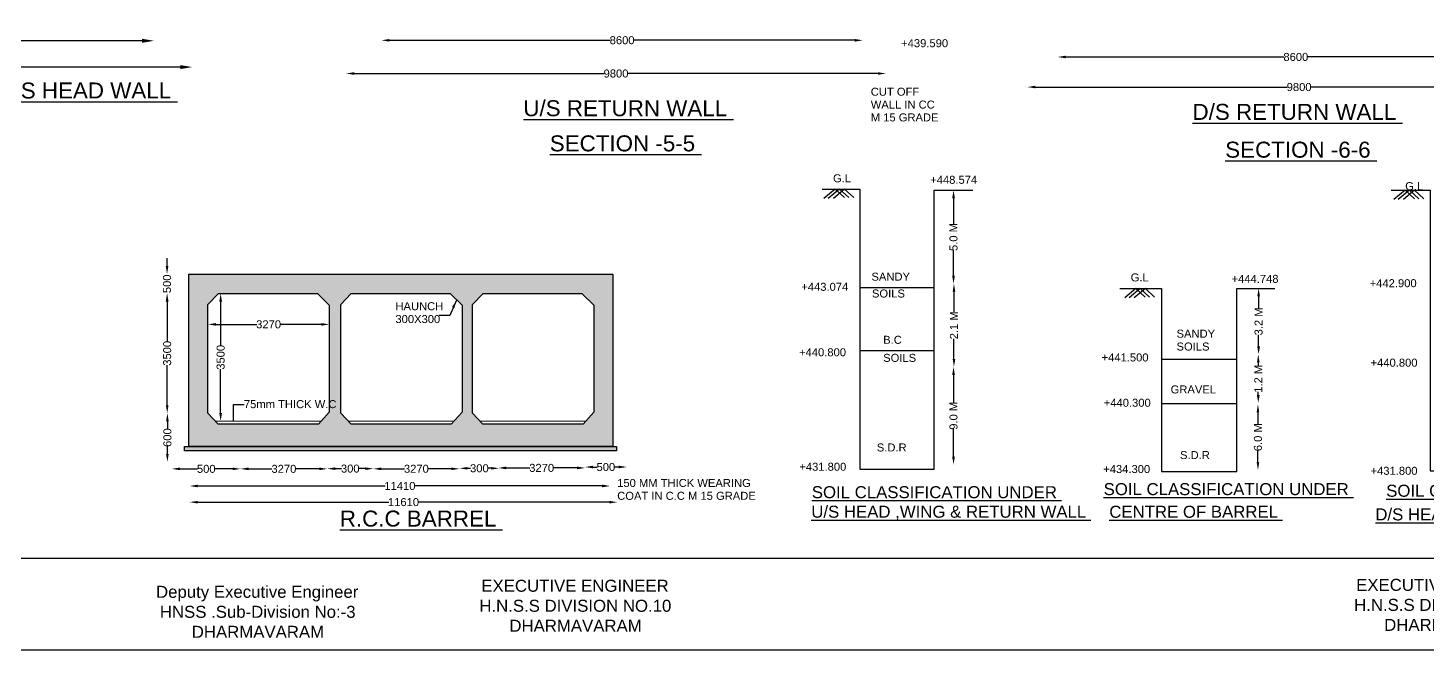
# Model space of a CAD drawing. Header units: millimetres. Extents: x 5124 to 2118060, y 2311 to 45645147.
# Drawn here: x 2090553 to 2108030, y 45603523 to 45611301 of the extents above; entities that cross this region are included whole.
import ezdxf

# ---------------------------------------------------------------- set-up
doc = ezdxf.new("R2010")
doc.units = ezdxf.units.MM
doc.header["$MEASUREMENT"] = 0
for name, color, linetype in [('DIMENSIONS', 7, 'Continuous'), ('DRAWING', 2, 'Continuous'), ('TEXT', 7, 'Continuous')]:
    doc.layers.add(name, color=color, linetype=linetype)
doc.styles.get("Standard").update_dxf_attribs({"font": 'arial.ttf', "height": 100})
doc.dimstyles.get("Standard").update_dxf_attribs({"dimtxt": 100, "dimasz": 100, "dimexe": 0.18, "dimexo": 0.0625, "dimgap": 0.09, "dimtad": 0, "dimdec": 0, "dimzin": 0, "dimdsep": 46, "dimtxsty": 'Standard', "dimcen": 0.09, "dimse1": 1, "dimse2": 1, "dimadec": 0, "dimazin": 0, "dimtfac": 1, "dimtdec": 0, "dimtofl": 0, "dimtmove": 0, "dimatfit": 3, "dimfxl": 1, "dimtolj": 1, "dimtzin": 0, "dimarcsym": 0})

# ---------------------------------------------------------------- blocks, each defined once
blk = doc.blocks.new('*D77')
at = {"layer": 'Defpoints', "color": 0, "transparency": 16777216}
for p in [(2092128, 45611141), (2086278, 45611042), (2092128, 45611042)]:
    blk.add_point(p, dxfattribs=at)
at = {"layer": 'DIMENSIONS', "color": 0, "lineweight": -2, "transparency": 16777216}
for p, q in [((2086428, 45611141), (2089054, 45611141)), ((2091978, 45611141), (2089352, 45611141))]:
    blk.add_line(p, q, dxfattribs=at)
at = {"layer": 'DIMENSIONS', "color": 0, "transparency": 16777216}
for points in [[(2086428, 45611166), (2086428, 45611116), (2086278, 45611141)], [(2091978, 45611166), (2091978, 45611116), (2092128, 45611141)]]:
    blk.add_solid(points, dxfattribs=at)
at = {"layer": 'DIMENSIONS', "color": 0, "transparency": 16777216, "insert": (2089203, 45611141), "char_height": 100, "attachment_point": 5}
blk.add_mtext('\\A1;8600', dxfattribs=at)
blk = doc.blocks.new('*D78')
at = {"layer": 'Defpoints', "color": 0, "transparency": 16777216}
for p in [(2092605, 45610812), (2085983, 45610561), (2092605, 45610561)]:
    blk.add_point(p, dxfattribs=at)
at = {"layer": 'DIMENSIONS', "color": 0, "lineweight": -2, "transparency": 16777216}
for p, q in [((2086133, 45610812), (2089145, 45610812)), ((2092455, 45610812), (2089443, 45610812))]:
    blk.add_line(p, q, dxfattribs=at)
at = {"layer": 'DIMENSIONS', "color": 0, "transparency": 16777216}
for points in [[(2086133, 45610837), (2086133, 45610787), (2085983, 45610812)], [(2092455, 45610837), (2092455, 45610787), (2092605, 45610812)]]:
    blk.add_solid(points, dxfattribs=at)
at = {"layer": 'DIMENSIONS', "color": 0, "transparency": 16777216, "insert": (2089294, 45610812), "char_height": 100, "attachment_point": 5}
blk.add_mtext('\\A1;9800', dxfattribs=at)
blk = doc.blocks.new('*D87')
at = {"layer": 'Defpoints', "color": 0, "transparency": 16777216}
for p in [(2094969, 45611187), (2100981, 45611187), (2100981, 45611147)]:
    blk.add_point(p, dxfattribs=at)
at = {"layer": 'TEXT', "color": 0, "lineweight": -2, "transparency": 16777216}
for p, q in [((2095069, 45611147), (2097826, 45611147)), ((2100881, 45611147), (2098124, 45611147))]:
    blk.add_line(p, q, dxfattribs=at)
at = {"layer": 'TEXT', "color": 0, "transparency": 16777216}
for points in [[(2095069, 45611163), (2095069, 45611130), (2094969, 45611147)], [(2100881, 45611163), (2100881, 45611130), (2100981, 45611147)]]:
    blk.add_solid(points, dxfattribs=at)
at = {"layer": 'TEXT', "color": 0, "transparency": 16777216, "insert": (2097975, 45611147), "char_height": 100, "attachment_point": 5}
blk.add_mtext('\\A1;8600', dxfattribs=at)
blk = doc.blocks.new('*D88')
at = {"layer": 'Defpoints', "color": 0, "transparency": 16777216}
for p in [(2094528, 45610725), (2101271, 45610731), (2101271, 45610725)]:
    blk.add_point(p, dxfattribs=at)
at = {"layer": 'TEXT', "color": 0, "lineweight": -2, "transparency": 16777216}
for p, q in [((2094628, 45610731), (2097750, 45610731)), ((2101171, 45610731), (2098049, 45610731))]:
    blk.add_line(p, q, dxfattribs=at)
at = {"layer": 'TEXT', "color": 0, "transparency": 16777216}
for points in [[(2094628, 45610748), (2094628, 45610715), (2094528, 45610731)], [(2101171, 45610748), (2101171, 45610715), (2101271, 45610731)]]:
    blk.add_solid(points, dxfattribs=at)
at = {"layer": 'TEXT', "color": 0, "transparency": 16777216, "insert": (2097899, 45610731), "char_height": 100, "attachment_point": 5}
blk.add_mtext('\\A1;9800', dxfattribs=at)
blk = doc.blocks.new('*D99')
at = {"layer": 'Defpoints', "color": 0, "transparency": 16777216}
for p in [(2103417, 45610950), (2109365, 45610950), (2109365, 45610938)]:
    blk.add_point(p, dxfattribs=at)
at = {"layer": 'TEXT', "color": 0, "lineweight": -2, "transparency": 16777216}
for p, q in [((2103517, 45610938), (2106241, 45610938)), ((2109265, 45610938), (2106540, 45610938))]:
    blk.add_line(p, q, dxfattribs=at)
at = {"layer": 'TEXT', "color": 0, "transparency": 16777216}
for points in [[(2103517, 45610955), (2103517, 45610922), (2103417, 45610938)], [(2109265, 45610955), (2109265, 45610922), (2109365, 45610938)]]:
    blk.add_solid(points, dxfattribs=at)
at = {"layer": 'TEXT', "color": 0, "transparency": 16777216, "insert": (2106391, 45610938), "char_height": 100, "attachment_point": 5}
blk.add_mtext('\\A1;8600', dxfattribs=at)
blk = doc.blocks.new('*D100')
at = {"layer": 'Defpoints', "color": 0, "transparency": 16777216}
for p in [(2103039, 45610562), (2103039, 45610551), (2109825, 45610551)]:
    blk.add_point(p, dxfattribs=at)
at = {"layer": 'TEXT', "color": 0, "lineweight": -2, "transparency": 16777216}
for p, q in [((2103139, 45610562), (2106283, 45610562)), ((2109725, 45610562), (2106581, 45610562))]:
    blk.add_line(p, q, dxfattribs=at)
at = {"layer": 'TEXT', "color": 0, "transparency": 16777216}
for points in [[(2103139, 45610579), (2103139, 45610546), (2103039, 45610562)], [(2109725, 45610579), (2109725, 45610546), (2109825, 45610562)]]:
    blk.add_solid(points, dxfattribs=at)
at = {"layer": 'TEXT', "color": 0, "transparency": 16777216, "insert": (2106432, 45610562), "char_height": 100, "attachment_point": 5}
blk.add_mtext('\\A1;9800', dxfattribs=at)
blk = doc.blocks.new('*D163')
at = {"layer": 'Defpoints', "color": 0, "transparency": 16777216}
for p in [(2105891, 45608044), (2105891, 45607219), (2105926, 45607219)]:
    blk.add_point(p, dxfattribs=at)
at = {"layer": 'DIMENSIONS', "color": 0, "lineweight": -2, "transparency": 16777216}
for p, q in [((2105926, 45607944), (2105926, 45607798)), ((2105926, 45607319), (2105926, 45607465))]:
    blk.add_line(p, q, dxfattribs=at)
at = {"layer": 'DIMENSIONS', "color": 0, "transparency": 16777216}
for points in [[(2105909, 45607944), (2105943, 45607944), (2105926, 45608044)], [(2105909, 45607319), (2105943, 45607319), (2105926, 45607219)]]:
    blk.add_solid(points, dxfattribs=at)
at = {"layer": 'DIMENSIONS', "color": 0, "transparency": 16777216, "insert": (2105926, 45607632), "char_height": 100, "attachment_point": 5, "rotation": 90}
blk.add_mtext('\\A1;3.2 M', dxfattribs=at)
blk = doc.blocks.new('*D164')
at = {"layer": 'Defpoints', "color": 0, "transparency": 16777216}
for p in [(2105926, 45607219), (2105922, 45606611), (2105926, 45606611)]:
    blk.add_point(p, dxfattribs=at)
at = {"layer": 'DIMENSIONS', "color": 0, "lineweight": -2, "transparency": 16777216}
for p, q in [((2105922, 45607119), (2105922, 45607077)), ((2105922, 45606711), (2105922, 45606753))]:
    blk.add_line(p, q, dxfattribs=at)
at = {"layer": 'DIMENSIONS', "color": 0, "transparency": 16777216}
for points in [[(2105905, 45607119), (2105939, 45607119), (2105922, 45607219)], [(2105905, 45606711), (2105939, 45606711), (2105922, 45606611)]]:
    blk.add_solid(points, dxfattribs=at)
at = {"layer": 'DIMENSIONS', "color": 0, "transparency": 16777216, "insert": (2105922, 45606915), "char_height": 100, "attachment_point": 5, "rotation": 90}
blk.add_mtext('\\A1;1.2 M', dxfattribs=at)
blk = doc.blocks.new('*D165')
at = {"layer": 'Defpoints', "color": 0, "transparency": 16777216}
for p in [(2105925, 45606595), (2105918, 45605774), (2105925, 45605774)]:
    blk.add_point(p, dxfattribs=at)
at = {"layer": 'DIMENSIONS', "color": 0, "lineweight": -2, "transparency": 16777216}
for p, q in [((2105918, 45606495), (2105918, 45606351)), ((2105918, 45605874), (2105918, 45606017))]:
    blk.add_line(p, q, dxfattribs=at)
at = {"layer": 'DIMENSIONS', "color": 0, "transparency": 16777216}
for points in [[(2105901, 45606495), (2105934, 45606495), (2105918, 45606595)], [(2105901, 45605874), (2105934, 45605874), (2105918, 45605774)]]:
    blk.add_solid(points, dxfattribs=at)
at = {"layer": 'DIMENSIONS', "color": 0, "transparency": 16777216, "insert": (2105918, 45606184), "char_height": 100, "attachment_point": 5, "rotation": 90}
blk.add_mtext('\\A1;6.0 M', dxfattribs=at)
blk = doc.blocks.new('*D168')
at = {"layer": 'Defpoints', "color": 0, "transparency": 16777216}
for p in [(2102120, 45609271), (2102115, 45608103), (2102120, 45608103)]:
    blk.add_point(p, dxfattribs=at)
at = {"layer": 'DIMENSIONS', "color": 0, "lineweight": -2, "transparency": 16777216}
for p, q in [((2102115, 45609171), (2102115, 45608853)), ((2102115, 45608203), (2102115, 45608520))]:
    blk.add_line(p, q, dxfattribs=at)
at = {"layer": 'DIMENSIONS', "color": 0, "transparency": 16777216}
for points in [[(2102098, 45609171), (2102132, 45609171), (2102115, 45609271)], [(2102098, 45608203), (2102132, 45608203), (2102115, 45608103)]]:
    blk.add_solid(points, dxfattribs=at)
at = {"layer": 'DIMENSIONS', "color": 0, "transparency": 16777216, "insert": (2102115, 45608687), "char_height": 100, "attachment_point": 5, "rotation": 90}
blk.add_mtext('\\A1;5.0 M', dxfattribs=at)
blk = doc.blocks.new('*D166')
at = {"layer": 'Defpoints', "color": 0, "transparency": 16777216}
for p in [(2102115, 45608103), (2102115, 45607063), (2102120, 45607063)]:
    blk.add_point(p, dxfattribs=at)
at = {"layer": 'DIMENSIONS', "color": 0, "lineweight": -2, "transparency": 16777216}
for p, q in [((2102120, 45608003), (2102120, 45607750)), ((2102120, 45607163), (2102120, 45607415))]:
    blk.add_line(p, q, dxfattribs=at)
at = {"layer": 'DIMENSIONS', "color": 0, "transparency": 16777216}
for points in [[(2102104, 45608003), (2102137, 45608003), (2102120, 45608103)], [(2102104, 45607163), (2102137, 45607163), (2102120, 45607063)]]:
    blk.add_solid(points, dxfattribs=at)
at = {"layer": 'DIMENSIONS', "color": 0, "transparency": 16777216, "insert": (2102120, 45607583), "char_height": 100, "attachment_point": 5, "rotation": 90}
blk.add_mtext('\\A1;2.1 M', dxfattribs=at)
blk = doc.blocks.new('*D167')
at = {"layer": 'Defpoints', "color": 0, "transparency": 16777216}
for p in [(2102115, 45607063), (2102115, 45605842), (2102115, 45605842)]:
    blk.add_point(p, dxfattribs=at)
at = {"layer": 'DIMENSIONS', "color": 0, "lineweight": -2, "transparency": 16777216}
for p, q in [((2102115, 45606963), (2102115, 45606619)), ((2102115, 45605942), (2102115, 45606286))]:
    blk.add_line(p, q, dxfattribs=at)
at = {"layer": 'DIMENSIONS', "color": 0, "transparency": 16777216}
for points in [[(2102098, 45606963), (2102132, 45606963), (2102115, 45607063)], [(2102098, 45605942), (2102132, 45605942), (2102115, 45605842)]]:
    blk.add_solid(points, dxfattribs=at)
at = {"layer": 'DIMENSIONS', "color": 0, "transparency": 16777216, "insert": (2102115, 45606452), "char_height": 100, "attachment_point": 5, "rotation": 90}
blk.add_mtext('\\A1;9.0 M', dxfattribs=at)
blk = doc.blocks.new('*D169')
at = {"layer": 'Defpoints', "color": 0, "transparency": 16777216}
for p in [(2092891, 45608224), (2092290, 45607980), (2092933, 45607980)]:
    blk.add_point(p, dxfattribs=at)
at = {"layer": 'DIMENSIONS', "color": 0, "lineweight": -2, "transparency": 16777216}
for p, q in [((2092290, 45608324), (2092290, 45608424)), ((2092290, 45607880), (2092290, 45607780))]:
    blk.add_line(p, q, dxfattribs=at)
at = {"layer": 'DIMENSIONS', "color": 0, "transparency": 16777216}
for points in [[(2092274, 45608324), (2092307, 45608324), (2092290, 45608224)], [(2092274, 45607880), (2092307, 45607880), (2092290, 45607980)]]:
    blk.add_solid(points, dxfattribs=at)
at = {"layer": 'DIMENSIONS', "color": 0, "transparency": 16777216, "insert": (2092290, 45608102), "char_height": 100, "attachment_point": 5, "rotation": 90}
blk.add_mtext('\\A1;500', dxfattribs=at)
blk = doc.blocks.new('*D170')
at = {"layer": 'Defpoints', "color": 0, "transparency": 16777216}
for p in [(2092802, 45607982), (2092292, 45606484), (2092802, 45606484)]:
    blk.add_point(p, dxfattribs=at)
at = {"layer": 'DIMENSIONS', "color": 0, "lineweight": -2, "transparency": 16777216}
for p, q in [((2092292, 45607882), (2092292, 45607382)), ((2092292, 45606584), (2092292, 45607084))]:
    blk.add_line(p, q, dxfattribs=at)
at = {"layer": 'DIMENSIONS', "color": 0, "transparency": 16777216}
for points in [[(2092276, 45607882), (2092309, 45607882), (2092292, 45607982)], [(2092276, 45606584), (2092309, 45606584), (2092292, 45606484)]]:
    blk.add_solid(points, dxfattribs=at)
at = {"layer": 'DIMENSIONS', "color": 0, "transparency": 16777216, "insert": (2092292, 45607233), "char_height": 100, "attachment_point": 5, "rotation": 90}
blk.add_mtext('\\A1;3500', dxfattribs=at)
blk = doc.blocks.new('*D171')
at = {"layer": 'Defpoints', "color": 0, "transparency": 16777216}
for p in [(2092292, 45606484), (2092292, 45605875), (2092295, 45605875)]:
    blk.add_point(p, dxfattribs=at)
at = {"layer": 'DIMENSIONS', "color": 0, "lineweight": -2, "transparency": 16777216}
for p, q in [((2092295, 45606384), (2092295, 45606290)), ((2092295, 45605975), (2092295, 45606069))]:
    blk.add_line(p, q, dxfattribs=at)
at = {"layer": 'DIMENSIONS', "color": 0, "transparency": 16777216}
for points in [[(2092278, 45606384), (2092311, 45606384), (2092295, 45606484)], [(2092278, 45605975), (2092311, 45605975), (2092295, 45605875)]]:
    blk.add_solid(points, dxfattribs=at)
at = {"layer": 'DIMENSIONS', "color": 0, "transparency": 16777216, "insert": (2092295, 45606179), "char_height": 100, "attachment_point": 5, "rotation": 90}
blk.add_mtext('\\A1;600', dxfattribs=at)
blk = doc.blocks.new('*D172')
at = {"layer": 'Defpoints', "color": 0, "transparency": 16777216}
for p in [(2092351, 45605800), (2093208, 45605800), (2093208, 45605788)]:
    blk.add_point(p, dxfattribs=at)
at = {"layer": 'DIMENSIONS', "color": 0, "lineweight": -2, "transparency": 16777216}
for p, q in [((2092451, 45605788), (2092669, 45605788)), ((2093108, 45605788), (2092890, 45605788))]:
    blk.add_line(p, q, dxfattribs=at)
at = {"layer": 'DIMENSIONS', "color": 0, "transparency": 16777216}
for points in [[(2092451, 45605805), (2092451, 45605772), (2092351, 45605788)], [(2093108, 45605805), (2093108, 45605772), (2093208, 45605788)]]:
    blk.add_solid(points, dxfattribs=at)
at = {"layer": 'DIMENSIONS', "color": 0, "transparency": 16777216, "insert": (2092780, 45605788), "char_height": 100, "attachment_point": 5}
blk.add_mtext('\\A1;500', dxfattribs=at)
blk = doc.blocks.new('*D173')
at = {"layer": 'Defpoints', "color": 0, "transparency": 16777216}
for p in [(2093208, 45605788), (2094291, 45605788), (2094291, 45605788)]:
    blk.add_point(p, dxfattribs=at)
at = {"layer": 'DIMENSIONS', "color": 0, "lineweight": -2, "transparency": 16777216}
for p, q in [((2093308, 45605788), (2093600, 45605788)), ((2094191, 45605788), (2093899, 45605788))]:
    blk.add_line(p, q, dxfattribs=at)
at = {"layer": 'DIMENSIONS', "color": 0, "transparency": 16777216}
for points in [[(2093308, 45605805), (2093308, 45605772), (2093208, 45605788)], [(2094191, 45605805), (2094191, 45605772), (2094291, 45605788)]]:
    blk.add_solid(points, dxfattribs=at)
at = {"layer": 'DIMENSIONS', "color": 0, "transparency": 16777216, "insert": (2093750, 45605788), "char_height": 100, "attachment_point": 5}
blk.add_mtext('\\A1;3270', dxfattribs=at)
blk = doc.blocks.new('*D174')
at = {"layer": 'Defpoints', "color": 0, "transparency": 16777216}
for p in [(2094291, 45605788), (2094867, 45605791), (2094867, 45605788)]:
    blk.add_point(p, dxfattribs=at)
at = {"layer": 'DIMENSIONS', "color": 0, "lineweight": -2, "transparency": 16777216}
for p, q in [((2094391, 45605791), (2094469, 45605791)), ((2094767, 45605791), (2094689, 45605791))]:
    blk.add_line(p, q, dxfattribs=at)
at = {"layer": 'DIMENSIONS', "color": 0, "transparency": 16777216}
for points in [[(2094391, 45605807), (2094391, 45605774), (2094291, 45605791)], [(2094767, 45605807), (2094767, 45605774), (2094867, 45605791)]]:
    blk.add_solid(points, dxfattribs=at)
at = {"layer": 'DIMENSIONS', "color": 0, "transparency": 16777216, "insert": (2094579, 45605791), "char_height": 100, "attachment_point": 5}
blk.add_mtext('\\A1;300', dxfattribs=at)
blk = doc.blocks.new('*D175')
at = {"layer": 'Defpoints', "color": 0, "transparency": 16777216}
for p in [(2094867, 45605788), (2095943, 45605789), (2095943, 45605788)]:
    blk.add_point(p, dxfattribs=at)
at = {"layer": 'DIMENSIONS', "color": 0, "lineweight": -2, "transparency": 16777216}
for p, q in [((2094967, 45605789), (2095256, 45605789)), ((2095843, 45605789), (2095555, 45605789))]:
    blk.add_line(p, q, dxfattribs=at)
at = {"layer": 'DIMENSIONS', "color": 0, "transparency": 16777216}
for points in [[(2094967, 45605805), (2094967, 45605772), (2094867, 45605789)], [(2095843, 45605805), (2095843, 45605772), (2095943, 45605789)]]:
    blk.add_solid(points, dxfattribs=at)
at = {"layer": 'DIMENSIONS', "color": 0, "transparency": 16777216, "insert": (2095405, 45605789), "char_height": 100, "attachment_point": 5}
blk.add_mtext('\\A1;3270', dxfattribs=at)
blk = doc.blocks.new('*D176')
at = {"layer": 'Defpoints', "color": 0, "transparency": 16777216}
for p in [(2095943, 45605788), (2096440, 45605795), (2096440, 45605788)]:
    blk.add_point(p, dxfattribs=at)
at = {"layer": 'DIMENSIONS', "color": 0, "lineweight": -2, "transparency": 16777216}
for p, q in [((2096043, 45605795), (2096081, 45605795)), ((2096340, 45605795), (2096302, 45605795))]:
    blk.add_line(p, q, dxfattribs=at)
at = {"layer": 'DIMENSIONS', "color": 0, "transparency": 16777216}
for points in [[(2096043, 45605812), (2096043, 45605779), (2095943, 45605795)], [(2096340, 45605812), (2096340, 45605779), (2096440, 45605795)]]:
    blk.add_solid(points, dxfattribs=at)
at = {"layer": 'DIMENSIONS', "color": 0, "transparency": 16777216, "insert": (2096192, 45605795), "char_height": 100, "attachment_point": 5}
blk.add_mtext('\\A1;300', dxfattribs=at)
blk = doc.blocks.new('*D177')
at = {"layer": 'Defpoints', "color": 0, "transparency": 16777216}
for p in [(2096429, 45605794), (2097512, 45605800), (2097512, 45605794)]:
    blk.add_point(p, dxfattribs=at)
at = {"layer": 'DIMENSIONS', "color": 0, "lineweight": -2, "transparency": 16777216}
for p, q in [((2096529, 45605800), (2096821, 45605800)), ((2097412, 45605800), (2097119, 45605800))]:
    blk.add_line(p, q, dxfattribs=at)
at = {"layer": 'DIMENSIONS', "color": 0, "transparency": 16777216}
for points in [[(2096529, 45605817), (2096529, 45605783), (2096429, 45605800)], [(2097412, 45605817), (2097412, 45605783), (2097512, 45605800)]]:
    blk.add_solid(points, dxfattribs=at)
at = {"layer": 'DIMENSIONS', "color": 0, "transparency": 16777216, "insert": (2096970, 45605800), "char_height": 100, "attachment_point": 5}
blk.add_mtext('\\A1;3270', dxfattribs=at)
blk = doc.blocks.new('*D178')
at = {"layer": 'Defpoints', "color": 0, "transparency": 16777216}
for p in [(2097512, 45605800), (2098033, 45605811), (2098033, 45605800)]:
    blk.add_point(p, dxfattribs=at)
at = {"layer": 'DIMENSIONS', "color": 0, "lineweight": -2, "transparency": 16777216}
for p, q in [((2097612, 45605811), (2097662, 45605811)), ((2097933, 45605811), (2097883, 45605811))]:
    blk.add_line(p, q, dxfattribs=at)
at = {"layer": 'DIMENSIONS', "color": 0, "transparency": 16777216}
for points in [[(2097612, 45605828), (2097612, 45605795), (2097512, 45605811)], [(2097933, 45605828), (2097933, 45605795), (2098033, 45605811)]]:
    blk.add_solid(points, dxfattribs=at)
at = {"layer": 'DIMENSIONS', "color": 0, "transparency": 16777216, "insert": (2097772, 45605811), "char_height": 100, "attachment_point": 5}
blk.add_mtext('\\A1;500', dxfattribs=at)
blk = doc.blocks.new('*D179')
at = {"layer": 'Defpoints', "color": 0, "transparency": 16777216}
for p in [(2092573, 45605609), (2097825, 45605609), (2097825, 45605574)]:
    blk.add_point(p, dxfattribs=at)
at = {"layer": 'DIMENSIONS', "color": 0, "lineweight": -2, "transparency": 16777216}
for p, q in [((2092673, 45605574), (2095016, 45605574)), ((2097725, 45605574), (2095382, 45605574))]:
    blk.add_line(p, q, dxfattribs=at)
at = {"layer": 'DIMENSIONS', "color": 0, "transparency": 16777216}
for points in [[(2092673, 45605591), (2092673, 45605558), (2092573, 45605574)], [(2097725, 45605591), (2097725, 45605558), (2097825, 45605574)]]:
    blk.add_solid(points, dxfattribs=at)
at = {"layer": 'DIMENSIONS', "color": 0, "transparency": 16777216, "insert": (2095199, 45605574), "char_height": 100, "attachment_point": 5}
blk.add_mtext('\\A1;11410', dxfattribs=at)
blk = doc.blocks.new('*D180')
at = {"layer": 'Defpoints', "color": 0, "transparency": 16777216}
for p in [(2092573, 45605401), (2092573, 45605372), (2097914, 45605401)]:
    blk.add_point(p, dxfattribs=at)
at = {"layer": 'DIMENSIONS', "color": 0, "lineweight": -2, "transparency": 16777216}
for p, q in [((2092673, 45605372), (2095060, 45605372)), ((2097814, 45605372), (2095427, 45605372))]:
    blk.add_line(p, q, dxfattribs=at)
at = {"layer": 'DIMENSIONS', "color": 0, "transparency": 16777216}
for points in [[(2092673, 45605388), (2092673, 45605355), (2092573, 45605372)], [(2097814, 45605388), (2097814, 45605355), (2097914, 45605372)]]:
    blk.add_solid(points, dxfattribs=at)
at = {"layer": 'DIMENSIONS', "color": 0, "transparency": 16777216, "insert": (2095244, 45605372), "char_height": 100, "attachment_point": 5}
blk.add_mtext('\\A1;11610', dxfattribs=at)
blk = doc.blocks.new('*D181')
at = {"layer": 'Defpoints', "color": 0, "transparency": 16777216}
for p in [(2093016, 45607980), (2092960, 45606386), (2093020, 45606386)]:
    blk.add_point(p, dxfattribs=at)
at = {"layer": 'DIMENSIONS', "color": 0, "lineweight": -2, "transparency": 16777216}
for p, q in [((2092960, 45607880), (2092960, 45607332)), ((2092960, 45606486), (2092960, 45607034))]:
    blk.add_line(p, q, dxfattribs=at)
at = {"layer": 'DIMENSIONS', "color": 0, "transparency": 16777216}
for points in [[(2092943, 45607880), (2092977, 45607880), (2092960, 45607980)], [(2092943, 45606486), (2092977, 45606486), (2092960, 45606386)]]:
    blk.add_solid(points, dxfattribs=at)
at = {"layer": 'DIMENSIONS', "color": 0, "transparency": 16777216, "insert": (2092960, 45607183), "char_height": 100, "attachment_point": 5, "rotation": 90}
blk.add_mtext('\\A1;3500', dxfattribs=at)
blk = doc.blocks.new('*D182')
at = {"layer": 'Defpoints', "color": 0, "transparency": 16777216}
for p in [(2092802, 45607610), (2094317, 45607610), (2094317, 45607595)]:
    blk.add_point(p, dxfattribs=at)
at = {"layer": 'DIMENSIONS', "color": 0, "lineweight": -2, "transparency": 16777216}
for p, q in [((2092902, 45607595), (2093410, 45607595)), ((2094217, 45607595), (2093708, 45607595))]:
    blk.add_line(p, q, dxfattribs=at)
at = {"layer": 'DIMENSIONS', "color": 0, "transparency": 16777216}
for points in [[(2092902, 45607611), (2092902, 45607578), (2092802, 45607595)], [(2094217, 45607611), (2094217, 45607578), (2094317, 45607595)]]:
    blk.add_solid(points, dxfattribs=at)
at = {"layer": 'DIMENSIONS', "color": 0, "transparency": 16777216, "insert": (2093559, 45607595), "char_height": 100, "attachment_point": 5}
blk.add_mtext('\\A1;3270', dxfattribs=at)

msp = doc.modelspace()

# ---------------------------------------------------------------- hatches: boundary and pattern name
at = {"layer": 'DRAWING'}
h = msp.add_hatch(dxfattribs=at)
h.set_pattern_fill('AR-SAND', color=0, scale=25, style=0)
h.set_pattern_definition([(37.5, (0, 0), (-1.574833953, 48.170594225), [0, -38, 0, -42.5, 0, -40.625]), (7.5, (0, 0), (44.24441763, 70.55365163), [0, -20.5, 0, -34.25, 0, -13.125]), (327.5, (-30.75, 0), (77.853546544, 0.14147634), [0, -12.5, 0, -45, 0, -58.75]), (317.5, (-30.75, 0), (75.15316511, 21.94188912), [0, -6.25, 0, -29.5, 0, -33.75])])
h.paths.add_polyline_path([(2097858, 45608224), (2092562.6, 45608224), (2092562.6, 45606066.9), (2097858, 45606066.9)])
h.paths.add_polyline_path([(2094589.3, 45606347.6), (2094460.4, 45606484.2), (2094460.4, 45607841.7), (2094591.8, 45607979.8), (2095826.7, 45607979.8), (2095975.4, 45607833), (2095975.4, 45606497.9), (2095840.8, 45606347.6)], flags=16)
h.paths.add_polyline_path([(2096106, 45606484.2), (2096106, 45607841.7), (2096237.3, 45607979.8), (2097472.2, 45607979.8), (2097620.9, 45607833), (2097620.9, 45606497.9), (2097486.4, 45606347.6), (2096234.9, 45606347.6)], flags=16)
h.paths.add_polyline_path([(2094316.7, 45606497.9), (2094182.2, 45606347.6), (2092930.7, 45606347.6), (2092801.8, 45606484.2), (2092801.8, 45607841.7), (2092933.1, 45607979.8), (2094168, 45607979.8), (2094316.7, 45607833)], flags=16)
h.paths.add_polyline_path([(2097905.5, 45606066.9), (2092508.5, 45606066.9), (2092508.5, 45606012.4), (2097905.5, 45606012.4)])

# ---------------------------------------------------------------- linework, layer by layer
at = {"layer": 'DIMENSIONS'}
msp.add_lwpolyline([(2118059.9, 45603522.8), (2058380.1, 45603522.8), (2058380.1, 45645146.9), (2118059.9, 45645146.9)], close=True, dxfattribs=at)
at = {"layer": 'DIMENSIONS', "color": 0}
msp.add_lwpolyline([(2093121.4, 45606392), (2093121.4, 45606593.1), (2093254.2, 45606593.1)], dxfattribs=at)
at = {"layer": 'DRAWING', "color": 0}
for points in [[(2059530.4, 45643990.6), (2116910.2, 45643990.6), (2116910.2, 45604666.8), (2059530.4, 45604666.8)], [(2092562.6, 45608224), (2097858, 45608224), (2097858, 45606066.9), (2092562.6, 45606066.9)], [(2092508.5, 45606066.9), (2097905.5, 45606066.9), (2097905.5, 45606012.4), (2092508.5, 45606012.4)]]:
    msp.add_lwpolyline(points, close=True, dxfattribs=at)
for points in [[(2100472.1, 45609285.7), (2100946.4, 45609285.7), (2100946.4, 45605783), (2101875, 45605783), (2101875, 45609271.2), (2102355, 45609271.2)], [(2100637.1, 45609285.7), (2100495.8, 45609170)], [(2100691.2, 45609285.7), (2100549.9, 45609170)], [(2100754.9, 45609285.7), (2100613.7, 45609170)], [(2100637.1, 45609285.7), (2100751.7, 45609179.2)], [(2100691.2, 45609285.7), (2100805.8, 45609179.2)], [(2100754.9, 45609285.7), (2100869.5, 45609179.2)], [(2107579.9, 45609273), (2108069.7, 45609273), (2108069.7, 45605765.6), (2108994, 45605765.6), (2108994, 45609261.4), (2109499.1, 45609261.4)], [(2107757.5, 45609273), (2107616.2, 45609157.3)], [(2107811.6, 45609273), (2107670.3, 45609157.3)], [(2107875.3, 45609273), (2107734.1, 45609157.3)], [(2107757.5, 45609273), (2107872.1, 45609166.5)], [(2107811.6, 45609273), (2107926.2, 45609166.5)], [(2107875.3, 45609273), (2107989.9, 45609166.5)], [(2092929.7, 45606348.6), (2092801.8, 45606484.2), (2092801.8, 45607841.7), (2092933.1, 45607979.8), (2094168, 45607979.8), (2094316.7, 45607833), (2094316.7, 45606497.9), (2094182.2, 45606347.6), (2092930.7, 45606347.6)], [(2094588.4, 45606348.6), (2094460.4, 45606484.2), (2094460.4, 45607841.7), (2094591.8, 45607979.8), (2095826.7, 45607979.8), (2095975.4, 45607833), (2095975.4, 45606497.9), (2095840.8, 45606347.6), (2094589.3, 45606347.6)], [(2096233.9, 45606348.6), (2096106, 45606484.2), (2096106, 45607841.7), (2096237.3, 45607979.8), (2097472.2, 45607979.8), (2097620.9, 45607833), (2097620.9, 45606497.9), (2097486.4, 45606347.6), (2096234.9, 45606347.6)], [(2100946.4, 45608056.2), (2101875, 45608056.2)], [(2104190.9, 45608042.5), (2104712.9, 45608042.5), (2104712.9, 45605754.2), (2105655.8, 45605754.2), (2105655.8, 45608044.4), (2106126.8, 45608044.4)], [(2104394.2, 45608042.5), (2104253, 45607926.8)], [(2104448.4, 45608042.5), (2104307.1, 45607926.8)], [(2104512.1, 45608042.5), (2104370.9, 45607926.8)], [(2104394.2, 45608042.5), (2104508.9, 45607936)], [(2104448.4, 45608042.5), (2104563, 45607936)], [(2104512.1, 45608042.5), (2104626.7, 45607936)], [(2100946.4, 45607266.6), (2101875, 45607266.6)], [(2104712.9, 45607161.9), (2105655.8, 45607161.9)], [(2104712.9, 45606606.4), (2105655.8, 45606606.4)], [(2092894.8, 45606385.6), (2094218.8, 45606388.6)], [(2094553.5, 45606385.6), (2095877.5, 45606388.6)], [(2096199, 45606385.6), (2097523, 45606388.6)]]:
    msp.add_lwpolyline(points, dxfattribs=at)

# ---------------------------------------------------------------- texts
at = {"layer": 'DIMENSIONS', "color": 0, "char_height": 150, "attachment_point": 1}
for s, insert, width in [('\\pi74.075;Deputy Executive Engineer  \\P\\pi121.65;HNSS .Sub-Division No:-3 \\P\\pi520.65;DHARMAVARAM', (2092078.6, 45604325.8), 2662.543), ('\\pi66.965;EXECUTIVE ENGINEER  \\P\\pi41.59;H.N.S.S DIVISION NO.10 \\P\\pi416.95;DHARMAVARAM', (2096149.7, 45604401.6), 2455.144), ('\\pi66.965;EXECUTIVE ENGINEER  \\P\\pi41.59;H.N.S.S DIVISION NO.10 \\P\\pi416.95;DHARMAVARAM', (2107077.5, 45604412.7), 2455.144)]:
    msp.add_mtext(s, dxfattribs=dict(at, insert=insert, width=width))
at = {"layer": 'TEXT', "color": 0}
for s, height, p in [('+439.590', 100, (2101460.8, 45611060.6)), ('%%UD/S WING AT THE JUNCTION OF D/S HEAD WALL ', 200, (2085775.9, 45610419.2)), ('%%UU/S RETURN WALL ', 200, (2096741.3, 45610197.6)), ('CUT OFF ', 100, (2101081.3, 45610453.8)), ('WALL IN CC ', 100, (2101081.3, 45610293.2)), ('M 15 GRADE', 100, (2101081.3, 45610132.6)), ('%%UD/S RETURN WALL ', 200, (2105100.5, 45610151.6)), ('%%USECTION -5-5 ', 200, (2097071.2, 45609758.2)), ('%%USECTION -6-6 ', 200, (2105509, 45609679.3)), ('G.L', 100, (2100609.8, 45609371.3)), ('+448.574', 100, (2101823.8, 45609352.7)), ('G.L ', 100, (2107757.5, 45609273)), ('SANDY ', 100, (2101089.8, 45608141.3)), ('G.L ', 100, (2104328.6, 45608132.1)), ('+444.748', 100, (2105588.2, 45608114)), ('+442.900', 100, (2107313.7, 45608059.8)), ('+443.074', 100, (2100213.4, 45608014.5)), ('SOILS ', 100, (2101096, 45607930.9)), ('HAUNCH', 100, (2095143.4, 45607772.1)), ('300X300', 100, (2095143.4, 45607611.5)), ('B.C ', 100, (2101236.6, 45607351.8)), ('SANDY ', 100, (2104901.2, 45607428.5)), ('+440.800', 100, (2100185.4, 45607196)), ('SOILS ', 100, (2104901.2, 45607267.8)), ('SOILS ', 100, (2101236.6, 45607126.3)), ('+441.500', 100, (2103964.4, 45607131.4)), ('+440.800', 100, (2107324.6, 45607066)), ('GRAVEL', 100, (2104827.1, 45606731.4)), ('75mm THICK W.C', 100, (2093250.5, 45606547.4)), ('+440.300', 100, (2103991.9, 45606564.9)), ('S.D.R ', 100, (2101156.6, 45606005.7)), ('+431.800', 100, (2100188.9, 45605764.6)), ('S.D.R ', 100, (2104944.4, 45605911)), ('+434.300', 100, (2103985.1, 45605736.1)), ('+431.800', 100, (2107324.7, 45605714.2)), ('150 MM THICK WEARING ', 100, (2097913.7, 45605561.7)), ('%%USOIL CLASSIFICATION UNDER ', 150, (2100344.6, 45605421.8)), ('%%USOIL CLASSIFICATION UNDER ', 150, (2103990.2, 45605459.9)), ('%%USOIL CLASSIFICATION UNDER ', 150, (2107519.6, 45605439.8)), ('COAT IN C.C M 15 GRADE ', 100, (2097913.7, 45605401.1)), ('%%UR.C.C BARREL ', 200, (2094448.2, 45605066.6)), ('%%UU/S HEAD ,WING & RETURN WALL ', 150, (2100338.2, 45605177.4)), ('%%UCENTRE OF BARREL ', 150, (2104061, 45605176.9)), ('%%UD/S HEAD , WING & RETURN WALL ', 150, (2107384.4, 45605143.9))]:
    msp.add_text(s, height=height, dxfattribs=at).set_placement(p)

# ---------------------------------------------------------------- dimensions: what is measured, and where the dimension line sits
at = {"layer": 'DIMENSIONS', "color": 0}
for base, p1, p2, text, picture, middle in [((2092128.3, 45611141), (2086277.6, 45611042.4), (2092128.3, 45611042.4), '8600', '*D77', (2089203, 45611141)), ((2092605.2, 45610812), (2085982.6, 45610560.6), (2092605.2, 45610560.6), '9800', '*D78', (2089293.9, 45610812))]:
    dim = msp.add_linear_dim(base=base, p1=p1, p2=p2, text=text, dimstyle='Standard', override={"dimasz": 150}, dxfattribs=at)
    dim.commit()
    dim.dimension.update_dxf_attribs({"geometry": picture, "text_midpoint": middle})
for base, p1, p2, text, picture, middle in [((2102115, 45608102.5), (2102120.4, 45609271.2), (2102120.4, 45608102.5), '5.0 M', '*D168', (2102115, 45608686.9)), ((2092290.4, 45607979.8), (2092890.8, 45608224), (2092933.1, 45607979.8), '500', '*D169', (2092290.4, 45608101.9)), ((2092960.1, 45606385.8), (2093016.3, 45607979.8), (2093019.9, 45606385.8), '3500', '*D181', (2092960.1, 45607182.8)), ((2102120.4, 45607062.7), (2102115, 45608102.5), (2102115, 45607062.7), '2.1 M', '*D166', (2102120.4, 45607582.6)), ((2105926.2, 45607218.7), (2105891.3, 45608044.4), (2105891.3, 45607218.7), '3.2 M', '*D163', (2105926.2, 45607631.5)), ((2105921.9, 45606611), (2105926.2, 45607218.7), (2105926.2, 45606611), '1.2 M', '*D164', (2105921.9, 45606914.9)), ((2102115, 45605842.2), (2102115, 45607062.7), (2102115, 45605842.2), '9.0 M', '*D167', (2102115, 45606452.4)), ((2105917.7, 45605774.1), (2105924.7, 45606594.6), (2105924.7, 45605774.1), '6.0 M', '*D165', (2105917.7, 45606184.4)), ((2092294.6, 45605874.6), (2092292.2, 45606484.2), (2092292.2, 45605874.6), '600', '*D171', (2092294.6, 45606179.4))]:
    dim = msp.add_linear_dim(base=base, p1=p1, p2=p2, angle=90, text=text, dimstyle='Standard', dxfattribs=at)
    dim.commit()
    dim.dimension.update_dxf_attribs({"geometry": picture, "text_midpoint": middle})
dim = msp.add_linear_dim(base=(2092292.2, 45606484.2), p1=(2092801.8, 45607982.1), p2=(2092801.8, 45606484.2), angle=90, text='3500', dimstyle='Standard', dxfattribs=at)
dim.commit()
dim.dimension.update_dxf_attribs({"geometry": '*D170', "text_midpoint": (2092292.2, 45607233.2), "dimtype": 160})
for base, p1, p2, text, picture, middle in [((2094316.7, 45607594.6), (2092801.8, 45607610), (2094316.7, 45607610), '3270', '*D182', (2093559.2, 45607594.6)), ((2097511.6, 45605799.9), (2096428.9, 45605793.5), (2097511.6, 45605793.5), '3270', '*D177', (2096970.2, 45605799.9)), ((2098033.2, 45605811.2), (2097511.6, 45605799.9), (2098033.2, 45605799.9), '500', '*D178', (2097772.4, 45605811.2)), ((2093208.3, 45605788.4), (2092351, 45605799.8), (2093208.3, 45605799.8), '500', '*D172', (2092779.7, 45605788.4)), ((2094290.7, 45605788.4), (2093208.3, 45605788.4), (2094290.7, 45605788.4), '3270', '*D173', (2093749.5, 45605788.4)), ((2094867.4, 45605790.8), (2094290.7, 45605788.4), (2094867.4, 45605788.4), '300', '*D174', (2094579.1, 45605790.8)), ((2095943.2, 45605788.6), (2094867.4, 45605788.4), (2095943.2, 45605788.4), '3270', '*D175', (2095405.3, 45605788.6)), ((2096439.9, 45605795.3), (2095943.2, 45605788.4), (2096439.9, 45605788.4), '300', '*D176', (2096191.5, 45605795.3)), ((2097824.7, 45605574.4), (2092573.4, 45605609.1), (2097824.7, 45605609.1), '11410', '*D179', (2095199.1, 45605574.4)), ((2092573.4, 45605371.7), (2097913.7, 45605401.1), (2092573.4, 45605401.1), '11610', '*D180', (2095243.5, 45605371.7))]:
    dim = msp.add_linear_dim(base=base, p1=p1, p2=p2, text=text, dimstyle='Standard', dxfattribs=at)
    dim.commit()
    dim.dimension.update_dxf_attribs({"geometry": picture, "text_midpoint": middle})
at = {"layer": 'TEXT', "color": 0}
for base, p1, p2, text, picture, middle in [((2100981.1, 45611146.6), (2094968.9, 45611186.9), (2100981.1, 45611186.9), '8600', '*D87', (2097975, 45611146.6)), ((2109364.6, 45610938.4), (2103416.6, 45610950.1), (2109364.6, 45610950.1), '8600', '*D99', (2106390.6, 45610938.4)), ((2101271.4, 45610731.2), (2094527.5, 45610724.7), (2101271.4, 45610724.7), '9800', '*D88', (2097899.5, 45610731.2)), ((2103038.9, 45610562.5), (2109825.1, 45610551.3), (2103038.9, 45610551.3), '9800', '*D100', (2106432, 45610562.5))]:
    dim = msp.add_linear_dim(base=base, p1=p1, p2=p2, text=text, dimstyle='Standard', dxfattribs=at)
    dim.commit()
    dim.dimension.update_dxf_attribs({"geometry": picture, "text_midpoint": middle})

# ---------------------------------------------------------------- leaders
at = {"layer": 'DIMENSIONS', "color": 0}
msp.add_leader([(2095905.7, 45607896.8), (2095821, 45607706.2), (2095689.5, 45607706.2)], dimstyle='Standard', override={"dimgap": 0.09, "dimtad": 0}, dxfattribs=at)

doc.saveas('drawing.dxf')
